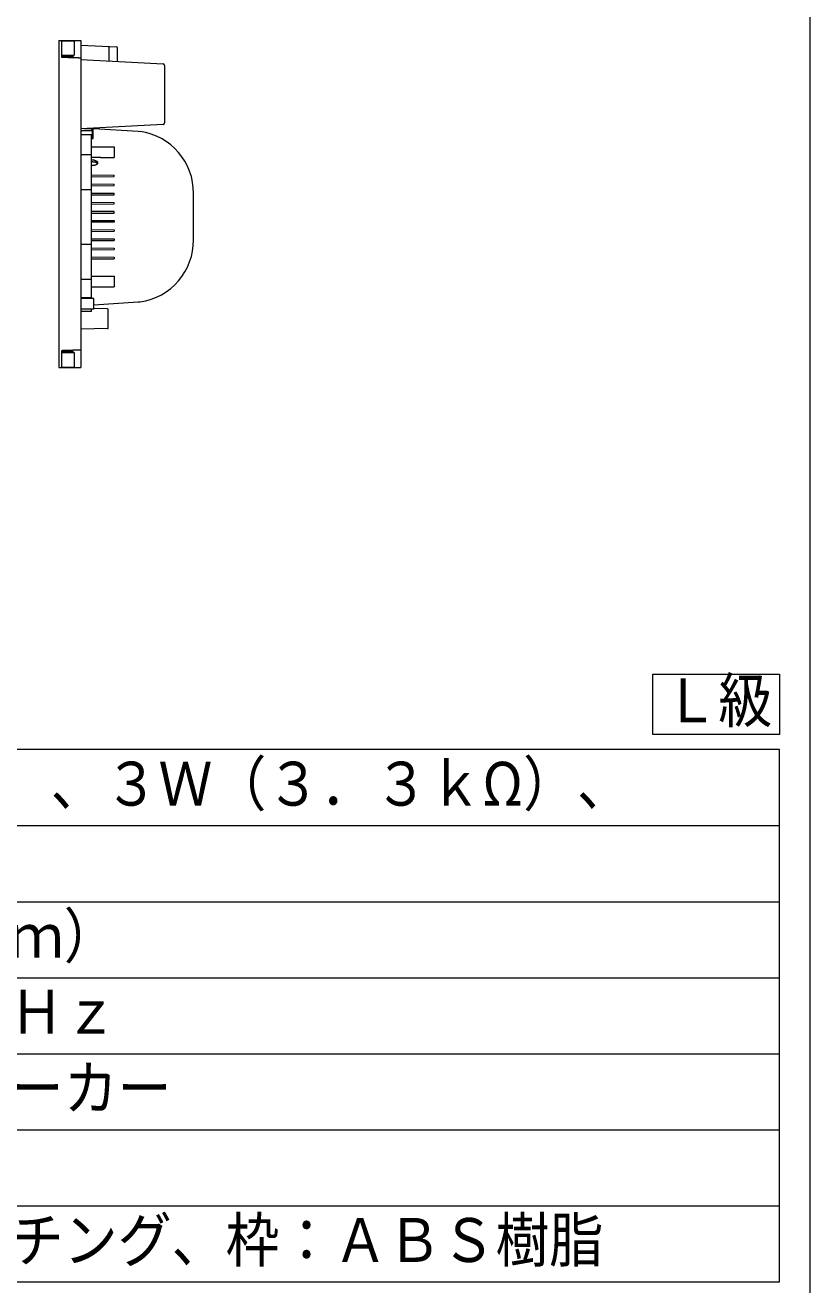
# Model space of a CAD drawing. Units: millimetres, scale not verified. Extents: x -811 to 811, y -280 to 280.
# Drawn here: x -204.2 to -152.6, y 126.3 to 209.2 of the extents above; entities that cross this region are included whole.
import ezdxf
from ezdxf.enums import TextEntityAlignment as Align

# ---------------------------------------------------------------- set-up
doc = ezdxf.new("R2010")
doc.units = ezdxf.units.MM
doc.header["$LTSCALE"] = 2
for name, color, linetype, lineweight in [('0-0_WAKU', 4, 'Continuous', 9), ('0-1_MOJI1', 7, 'Continuous', 9), ('0-5_WAKU-M', 7, 'Continuous', 9), ('0-9_GAIKEI', 4, 'Continuous', 9)]:
    doc.layers.add(name, color=color, linetype=linetype, lineweight=lineweight)
doc.styles.add('ＭＳ ゴシック', font='')
doc.styles.get('ＭＳ ゴシック').set_extended_font_data('MS Gothic')

msp = doc.modelspace()

# ---------------------------------------------------------------- linework, layer by layer
at = {"layer": '0-0_WAKU', "color": 3}
for p, q in [((-154.595, 161.536), (-279.595, 161.536)), ((-154.595, 126.536), (-154.595, 161.536)), ((-279.595, 126.536), (-154.595, 126.536))]:
    msp.add_line(p, q, dxfattribs=at)
at = {"layer": '0-0_WAKU'}
for p, q in [((-279.595, 156.536), (-154.595, 156.536)), ((-279.595, 151.536), (-154.595, 151.536)), ((-279.595, 146.536), (-154.595, 146.536)), ((-279.595, 141.536), (-154.595, 141.536)), ((-279.595, 136.536), (-154.595, 136.536)), ((-279.595, 131.536), (-154.595, 131.536))]:
    msp.add_line(p, q, dxfattribs=at)
at = {"layer": '0-1_MOJI1'}
msp.add_lwpolyline([(-162.916, 166.503), (-154.595, 166.503), (-154.595, 162.536), (-162.916, 162.536)], close=True, dxfattribs=at)
at = {"layer": '0-5_WAKU-M'}
msp.add_line((-152.595, 241.536), (-152.595, -238.464), dxfattribs=at)
at = {"layer": '0-9_GAIKEI', "color": 7}
for p, q in [((-201.952, 208.161), (-200.502, 208.161)), ((-201.952, 208.161), (-201.952, 186.661)), ((-201.752, 207.04), (-201.752, 208.161)), ((-201.752, 208.136), (-200.952, 208.136)), ((-200.952, 208.136), (-200.952, 207.186)), ((-200.502, 208.161), (-200.502, 187.773)), ((-201.752, 207.186), (-200.952, 207.186)), ((-201.752, 207.12), (-201.002, 207.106)), ((-201.002, 207.186), (-201.002, 207.106)), ((-200.502, 207.851), (-198.15, 207.728)), ((-198.652, 207.707), (-198.652, 206.849)), ((-198.149, 207.724), (-198.15, 207.728)), ((-198.102, 206.772), (-198.102, 207.678)), ((-200.502, 206.898), (-195.097, 206.615)), ((-195.002, 206.515), (-195.002, 202.734)), ((-195.097, 202.634), (-200.502, 202.351)), ((-200.502, 202.236), (-199.802, 202.236)), ((-200.311, 202.361), (-199.632, 202.361)), ((-199.802, 202.361), (-199.802, 202.236)), ((-199.752, 202.361), (-199.752, 201.711)), ((-199.702, 201.711), (-199.702, 202.361)), ((-199.652, 202.373), (-196.726, 202.189)), ((-199.652, 202.343), (-199.652, 202.361)), ((-199.632, 202.361), (-199.632, 202.397)), ((-196.726, 202.189), (-196.607, 202.177)), ((-200.502, 201.969), (-199.802, 201.969)), ((-199.802, 191.184), (-199.802, 201.969)), ((-199.802, 201.961), (-199.752, 201.961)), ((-199.752, 201.711), (-199.702, 201.711)), ((-200.502, 200.652), (-199.802, 200.652)), ((-200.502, 198.366), (-199.802, 198.366)), ((-193.102, 195.058), (-193.102, 198.212)), ((-200.502, 194.756), (-199.802, 194.756)), ((-200.502, 192.47), (-199.802, 192.47)), ((-200.502, 191.267), (-199.802, 191.267)), ((-199.652, 191.184), (-200.502, 191.184)), ((-199.652, 190.484), (-200.502, 190.484)), ((-199.802, 190.329), (-199.802, 190.484)), ((-199.652, 190.484), (-199.652, 191.183)), ((-199.652, 190.779), (-196.726, 190.964)), ((-198.751, 190.512), (-199.651, 190.528)), ((-198.702, 189.26), (-198.702, 190.462)), ((-198.751, 189.21), (-200.502, 189.18)), ((-201.752, 186.661), (-201.752, 187.783)), ((-201.752, 187.702), (-201.002, 187.716)), ((-201.752, 187.636), (-200.952, 187.636)), ((-201.002, 187.716), (-201.002, 187.636)), ((-200.952, 187.636), (-200.952, 186.686)), ((-200.502, 187.773), (-200.502, 186.661)), ((-201.952, 186.661), (-200.502, 186.661)), ((-201.752, 186.686), (-200.952, 186.686))]:
    msp.add_line(p, q, dxfattribs=at)
at = {"layer": '0-9_GAIKEI'}
for p, q in [((-199.802, 201.154), (-198.302, 201.154)), ((-199.198, 200.454), (-199.802, 200.456)), ((-199.2, 200.454), (-198.302, 200.454)), ((-198.302, 201.154), (-198.302, 200.454)), ((-199.802, 199.321), (-198.302, 199.311)), ((-199.802, 199.201), (-198.302, 199.211)), ((-198.302, 199.211), (-198.302, 199.311)), ((-199.802, 198.721), (-198.302, 198.711)), ((-199.802, 198.601), (-198.302, 198.611)), ((-199.802, 198.121), (-198.302, 198.111)), ((-199.802, 198.001), (-198.302, 198.011)), ((-198.302, 198.611), (-198.302, 198.711)), ((-198.302, 198.011), (-198.302, 198.111)), ((-199.802, 197.521), (-198.302, 197.511)), ((-199.802, 197.401), (-198.302, 197.411)), ((-198.302, 197.411), (-198.302, 197.511)), ((-198.302, 196.911), (-199.802, 196.921)), ((-199.802, 196.801), (-198.302, 196.811)), ((-199.802, 196.321), (-198.302, 196.311)), ((-198.302, 196.811), (-198.302, 196.911)), ((-198.302, 196.311), (-198.302, 196.211)), ((-198.302, 196.211), (-199.802, 196.201)), ((-199.802, 195.721), (-198.302, 195.711)), ((-199.802, 195.601), (-198.302, 195.611)), ((-198.302, 195.711), (-198.302, 195.611)), ((-199.802, 195.121), (-198.302, 195.111)), ((-199.802, 195.001), (-198.302, 195.011)), ((-198.302, 195.111), (-198.302, 195.011)), ((-199.802, 194.521), (-198.302, 194.511)), ((-199.802, 194.401), (-198.302, 194.411)), ((-199.802, 193.921), (-198.302, 193.911)), ((-199.802, 193.801), (-198.302, 193.811)), ((-198.302, 194.511), (-198.302, 194.411)), ((-198.302, 193.911), (-198.302, 193.811)), ((-199.802, 192.666), (-199.197, 192.668)), ((-199.2, 192.668), (-198.302, 192.668)), ((-198.302, 192.668), (-198.302, 191.968)), ((-199.802, 191.968), (-198.302, 191.968))]:
    msp.add_line(p, q, dxfattribs=at)
at = {"layer": '0-9_GAIKEI', "color": 7}
for points in [[(-201.199, 207.022), (-201.217, 207.022), (-201.234, 207.023), (-201.252, 207.024), (-201.27, 207.024), (-201.288, 207.025), (-201.306, 207.025), (-201.324, 207.026), (-201.342, 207.026), (-201.359, 207.027), (-201.377, 207.028), (-201.395, 207.028), (-201.413, 207.029), (-201.431, 207.029), (-201.449, 207.03), (-201.467, 207.03), (-201.484, 207.031), (-201.502, 207.032), (-201.52, 207.032), (-201.538, 207.033), (-201.556, 207.033), (-201.574, 207.034), (-201.592, 207.034), (-201.609, 207.035), (-201.627, 207.036), (-201.645, 207.036), (-201.663, 207.037), (-201.681, 207.037), (-201.699, 207.038), (-201.717, 207.038), (-201.734, 207.039), (-201.752, 207.04)], [(-200.502, 207), (-200.52, 207), (-200.538, 207.001), (-200.556, 207.001), (-200.574, 207.002), (-200.592, 207.002), (-200.609, 207.003), (-200.627, 207.004), (-200.645, 207.004), (-200.663, 207.005), (-200.681, 207.005), (-200.699, 207.006), (-200.717, 207.006), (-200.734, 207.007), (-200.752, 207.008), (-200.77, 207.008), (-200.788, 207.009), (-200.806, 207.009), (-200.824, 207.01), (-200.842, 207.01), (-200.859, 207.011), (-200.877, 207.012), (-200.895, 207.012), (-200.913, 207.013), (-200.931, 207.013), (-200.949, 207.014), (-200.967, 207.014), (-200.984, 207.015), (-201.002, 207.016), (-201.02, 207.016), (-201.038, 207.017), (-201.056, 207.017), (-201.074, 207.018), (-201.092, 207.018), (-201.109, 207.019), (-201.127, 207.02), (-201.145, 207.02), (-201.163, 207.021), (-201.181, 207.021), (-201.199, 207.022)], [(-200.192, 190.33), (-200.202, 190.33), (-200.212, 190.33), (-200.222, 190.33), (-200.232, 190.33), (-200.242, 190.33), (-200.252, 190.33), (-200.262, 190.33), (-200.272, 190.33), (-200.282, 190.33), (-200.292, 190.33), (-200.302, 190.33), (-200.312, 190.33), (-200.322, 190.33), (-200.332, 190.33), (-200.342, 190.33), (-200.352, 190.33), (-200.362, 190.33), (-200.372, 190.33), (-200.382, 190.33), (-200.392, 190.33), (-200.402, 190.33), (-200.412, 190.33), (-200.422, 190.331), (-200.432, 190.331), (-200.442, 190.331), (-200.452, 190.331), (-200.462, 190.331), (-200.472, 190.331), (-200.482, 190.331), (-200.492, 190.331), (-200.502, 190.331)], [(-199.802, 190.329), (-199.812, 190.329), (-199.822, 190.329), (-199.832, 190.329), (-199.842, 190.329), (-199.852, 190.33), (-199.862, 190.33), (-199.872, 190.33), (-199.882, 190.33), (-199.892, 190.33), (-199.902, 190.33), (-199.912, 190.33), (-199.922, 190.33), (-199.932, 190.33), (-199.942, 190.33), (-199.952, 190.33), (-199.962, 190.33), (-199.972, 190.33), (-199.982, 190.33), (-199.992, 190.33), (-200.002, 190.33), (-200.012, 190.33), (-200.022, 190.33), (-200.032, 190.33), (-200.042, 190.33), (-200.052, 190.33), (-200.062, 190.33), (-200.072, 190.33), (-200.082, 190.33), (-200.092, 190.33), (-200.102, 190.33), (-200.112, 190.33), (-200.122, 190.33), (-200.132, 190.33), (-200.142, 190.33), (-200.152, 190.33), (-200.162, 190.33), (-200.172, 190.33), (-200.182, 190.33), (-200.192, 190.33)], [(-201.752, 187.783), (-201.734, 187.783), (-201.717, 187.784), (-201.699, 187.784), (-201.681, 187.785), (-201.663, 187.785), (-201.645, 187.786), (-201.627, 187.787), (-201.609, 187.787), (-201.592, 187.788), (-201.574, 187.788), (-201.556, 187.789), (-201.538, 187.789), (-201.52, 187.79), (-201.502, 187.791), (-201.484, 187.791), (-201.467, 187.792), (-201.449, 187.792), (-201.431, 187.793), (-201.413, 187.794), (-201.395, 187.794), (-201.377, 187.795), (-201.359, 187.795), (-201.342, 187.796), (-201.324, 187.796), (-201.306, 187.797), (-201.288, 187.798), (-201.27, 187.798), (-201.252, 187.799), (-201.234, 187.799), (-201.217, 187.8), (-201.199, 187.8), (-201.181, 187.801), (-201.163, 187.802), (-201.145, 187.802), (-201.127, 187.803), (-201.109, 187.803), (-201.092, 187.804), (-201.074, 187.804), (-201.056, 187.805)], [(-201.056, 187.805), (-201.038, 187.806), (-201.02, 187.806), (-201.002, 187.807), (-200.984, 187.807), (-200.967, 187.808), (-200.949, 187.808), (-200.931, 187.809), (-200.913, 187.81), (-200.895, 187.81), (-200.877, 187.811), (-200.859, 187.811), (-200.842, 187.812), (-200.824, 187.812), (-200.806, 187.813), (-200.788, 187.814), (-200.77, 187.814), (-200.752, 187.815), (-200.734, 187.815), (-200.717, 187.816), (-200.699, 187.816), (-200.681, 187.817), (-200.663, 187.817), (-200.645, 187.818), (-200.627, 187.819), (-200.609, 187.819), (-200.592, 187.82), (-200.574, 187.82), (-200.556, 187.821), (-200.538, 187.821), (-200.52, 187.822), (-200.502, 187.823)]]:
    msp.add_lwpolyline(points, dxfattribs=at)
at = {"layer": '0-9_GAIKEI'}
for points in [[(-199.753, 200.295), (-199.757, 200.295), (-199.762, 200.296), (-199.766, 200.296), (-199.771, 200.297), (-199.775, 200.297), (-199.78, 200.298), (-199.784, 200.298), (-199.789, 200.299), (-199.793, 200.3), (-199.798, 200.3), (-199.802, 200.301), (-199.802, 200.301)], [(-199.753, 200.171), (-199.757, 200.172), (-199.762, 200.172), (-199.766, 200.173), (-199.771, 200.173), (-199.775, 200.174), (-199.78, 200.174), (-199.784, 200.175), (-199.789, 200.176), (-199.793, 200.176), (-199.798, 200.177), (-199.802, 200.177)], [(-199.802, 199.945), (-199.798, 199.945), (-199.793, 199.945), (-199.789, 199.946), (-199.784, 199.946), (-199.78, 199.946), (-199.775, 199.947), (-199.771, 199.947), (-199.766, 199.947), (-199.762, 199.948), (-199.757, 199.948), (-199.753, 199.948), (-199.748, 199.948), (-199.744, 199.949), (-199.739, 199.949), (-199.735, 199.949), (-199.731, 199.95), (-199.726, 199.95), (-199.722, 199.95), (-199.717, 199.951), (-199.713, 199.951), (-199.708, 199.951), (-199.704, 199.951), (-199.699, 199.952), (-199.695, 199.952), (-199.69, 199.952), (-199.686, 199.953), (-199.681, 199.953), (-199.677, 199.953), (-199.672, 199.954), (-199.668, 199.954), (-199.663, 199.954), (-199.659, 199.954), (-199.654, 199.955), (-199.65, 199.955), (-199.645, 199.955), (-199.641, 199.956), (-199.636, 199.956), (-199.632, 199.956), (-199.627, 199.956)], [(-199.578, 200.273), (-199.583, 200.273), (-199.587, 200.274), (-199.592, 200.274), (-199.596, 200.275), (-199.601, 200.275), (-199.605, 200.276), (-199.61, 200.277), (-199.614, 200.277), (-199.618, 200.278), (-199.623, 200.278), (-199.627, 200.279), (-199.632, 200.279), (-199.636, 200.28), (-199.641, 200.28), (-199.645, 200.281), (-199.65, 200.282), (-199.654, 200.282), (-199.659, 200.283), (-199.663, 200.283), (-199.668, 200.284), (-199.672, 200.284), (-199.677, 200.285), (-199.681, 200.286), (-199.686, 200.286), (-199.69, 200.287), (-199.695, 200.287), (-199.699, 200.288), (-199.704, 200.288), (-199.708, 200.289), (-199.713, 200.289), (-199.717, 200.29), (-199.722, 200.291), (-199.726, 200.291), (-199.731, 200.292), (-199.735, 200.292), (-199.739, 200.293), (-199.744, 200.293), (-199.748, 200.294), (-199.753, 200.295)], [(-199.578, 200.149), (-199.583, 200.15), (-199.587, 200.15), (-199.592, 200.151), (-199.596, 200.151), (-199.601, 200.152), (-199.605, 200.153), (-199.61, 200.153), (-199.614, 200.154), (-199.618, 200.154), (-199.623, 200.155), (-199.627, 200.155), (-199.632, 200.156), (-199.636, 200.157), (-199.641, 200.157), (-199.645, 200.158), (-199.65, 200.158), (-199.654, 200.159), (-199.659, 200.159), (-199.663, 200.16), (-199.668, 200.16), (-199.672, 200.161), (-199.677, 200.162), (-199.681, 200.162), (-199.686, 200.163), (-199.69, 200.163), (-199.695, 200.164), (-199.699, 200.164), (-199.704, 200.165), (-199.708, 200.166), (-199.713, 200.166), (-199.717, 200.167), (-199.722, 200.167), (-199.726, 200.168), (-199.731, 200.168), (-199.735, 200.169), (-199.739, 200.169), (-199.744, 200.17), (-199.748, 200.171), (-199.753, 200.171)], [(-199.627, 199.956), (-199.623, 199.957), (-199.618, 199.957), (-199.614, 199.957), (-199.61, 199.958), (-199.605, 199.958), (-199.601, 199.958), (-199.596, 199.959), (-199.592, 199.959), (-199.587, 199.959), (-199.583, 199.959), (-199.578, 199.96)], [(-199.578, 200.273), (-199.576, 200.272), (-199.573, 200.272), (-199.571, 200.271), (-199.569, 200.271), (-199.567, 200.271), (-199.564, 200.27), (-199.562, 200.27), (-199.56, 200.269), (-199.557, 200.269), (-199.555, 200.268), (-199.553, 200.268), (-199.55, 200.267), (-199.548, 200.267), (-199.546, 200.266), (-199.543, 200.266), (-199.541, 200.265), (-199.539, 200.265), (-199.537, 200.264), (-199.534, 200.263), (-199.532, 200.263), (-199.53, 200.262), (-199.528, 200.261), (-199.525, 200.261), (-199.523, 200.26), (-199.521, 200.259), (-199.519, 200.258), (-199.517, 200.257), (-199.514, 200.256), (-199.512, 200.255), (-199.51, 200.255), (-199.508, 200.254), (-199.506, 200.253), (-199.504, 200.252), (-199.501, 200.251), (-199.499, 200.249), (-199.497, 200.248), (-199.495, 200.247), (-199.493, 200.246), (-199.491, 200.245)], [(-199.551, 200.144), (-199.554, 200.144), (-199.556, 200.145), (-199.558, 200.145), (-199.561, 200.146), (-199.563, 200.146), (-199.566, 200.147), (-199.568, 200.147), (-199.571, 200.148), (-199.573, 200.148), (-199.576, 200.149), (-199.578, 200.149)], [(-199.506, 199.976), (-199.508, 199.975), (-199.51, 199.974), (-199.512, 199.973), (-199.514, 199.973), (-199.517, 199.972), (-199.519, 199.971), (-199.521, 199.97), (-199.523, 199.97), (-199.525, 199.969), (-199.528, 199.968), (-199.53, 199.968), (-199.532, 199.967), (-199.534, 199.966), (-199.537, 199.966), (-199.539, 199.965), (-199.541, 199.965), (-199.544, 199.964), (-199.546, 199.964), (-199.548, 199.964), (-199.55, 199.963), (-199.553, 199.963), (-199.555, 199.963), (-199.557, 199.962), (-199.56, 199.962), (-199.562, 199.962), (-199.564, 199.961), (-199.567, 199.961), (-199.569, 199.961), (-199.571, 199.96), (-199.573, 199.96), (-199.576, 199.96), (-199.578, 199.96)], [(-199.464, 200.104), (-199.466, 200.105), (-199.468, 200.106), (-199.47, 200.108), (-199.472, 200.109), (-199.474, 200.111), (-199.476, 200.112), (-199.478, 200.113), (-199.481, 200.115), (-199.483, 200.116), (-199.485, 200.117), (-199.487, 200.118), (-199.489, 200.12), (-199.491, 200.121), (-199.493, 200.122), (-199.496, 200.123), (-199.498, 200.125), (-199.5, 200.126), (-199.502, 200.127), (-199.504, 200.128), (-199.507, 200.129), (-199.509, 200.13), (-199.511, 200.131), (-199.513, 200.132), (-199.516, 200.133), (-199.518, 200.134), (-199.52, 200.135), (-199.522, 200.136), (-199.525, 200.137), (-199.527, 200.137), (-199.529, 200.138), (-199.532, 200.139), (-199.534, 200.14), (-199.537, 200.14), (-199.539, 200.141), (-199.541, 200.142), (-199.544, 200.142), (-199.546, 200.143), (-199.549, 200.143), (-199.551, 200.144)], [(-199.433, 200.029), (-199.434, 200.027), (-199.436, 200.025), (-199.437, 200.024), (-199.439, 200.022), (-199.441, 200.02), (-199.442, 200.019), (-199.444, 200.017), (-199.446, 200.015), (-199.447, 200.014), (-199.449, 200.012), (-199.451, 200.011), (-199.452, 200.009), (-199.454, 200.007), (-199.456, 200.006), (-199.458, 200.005), (-199.46, 200.003), (-199.462, 200.002), (-199.463, 200), (-199.465, 199.999), (-199.467, 199.998), (-199.469, 199.996), (-199.471, 199.995), (-199.473, 199.994), (-199.475, 199.992), (-199.477, 199.991), (-199.479, 199.99), (-199.481, 199.989), (-199.483, 199.988), (-199.485, 199.986), (-199.487, 199.985), (-199.489, 199.984), (-199.491, 199.983), (-199.493, 199.982), (-199.495, 199.981), (-199.497, 199.98), (-199.499, 199.979), (-199.501, 199.978), (-199.504, 199.977), (-199.506, 199.976)], [(-199.491, 200.245), (-199.489, 200.244), (-199.487, 200.243), (-199.485, 200.241), (-199.483, 200.24), (-199.481, 200.239), (-199.479, 200.238), (-199.477, 200.236), (-199.475, 200.235), (-199.473, 200.234), (-199.471, 200.232), (-199.469, 200.231), (-199.467, 200.23), (-199.465, 200.228), (-199.464, 200.227), (-199.462, 200.225), (-199.46, 200.224), (-199.458, 200.222), (-199.456, 200.221), (-199.454, 200.219), (-199.453, 200.218), (-199.451, 200.216), (-199.449, 200.215), (-199.447, 200.213), (-199.446, 200.211), (-199.444, 200.21), (-199.442, 200.208), (-199.441, 200.206), (-199.439, 200.205), (-199.438, 200.203), (-199.436, 200.201), (-199.435, 200.199), (-199.433, 200.197), (-199.432, 200.195), (-199.43, 200.194), (-199.429, 200.192), (-199.428, 200.19), (-199.426, 200.188), (-199.425, 200.186), (-199.424, 200.184)], [(-199.455, 200.095), (-199.456, 200.096), (-199.457, 200.096), (-199.457, 200.097), (-199.458, 200.098), (-199.459, 200.099), (-199.46, 200.1), (-199.461, 200.1), (-199.461, 200.101), (-199.462, 200.102), (-199.463, 200.103), (-199.464, 200.104)], [(-199.425, 200.063), (-199.426, 200.064), (-199.427, 200.064), (-199.427, 200.065), (-199.428, 200.066), (-199.429, 200.067), (-199.43, 200.068), (-199.431, 200.069), (-199.431, 200.069), (-199.432, 200.07), (-199.433, 200.071), (-199.434, 200.072), (-199.434, 200.073), (-199.435, 200.073), (-199.436, 200.074), (-199.437, 200.075), (-199.437, 200.076), (-199.438, 200.077), (-199.439, 200.078), (-199.44, 200.078), (-199.441, 200.079), (-199.441, 200.08), (-199.442, 200.081), (-199.443, 200.082), (-199.444, 200.082), (-199.444, 200.083), (-199.445, 200.084), (-199.446, 200.085), (-199.447, 200.086), (-199.447, 200.087), (-199.448, 200.087), (-199.449, 200.088), (-199.45, 200.089), (-199.451, 200.09), (-199.451, 200.091), (-199.452, 200.091), (-199.453, 200.092), (-199.454, 200.093), (-199.454, 200.094), (-199.455, 200.095)], [(-199.402, 200.113), (-199.402, 200.11), (-199.403, 200.108), (-199.403, 200.106), (-199.403, 200.103), (-199.403, 200.101), (-199.403, 200.099), (-199.403, 200.096), (-199.404, 200.094), (-199.404, 200.092), (-199.404, 200.089), (-199.405, 200.087), (-199.405, 200.085), (-199.406, 200.083), (-199.406, 200.08), (-199.407, 200.078), (-199.408, 200.076), (-199.408, 200.074), (-199.409, 200.071), (-199.41, 200.069), (-199.411, 200.067), (-199.412, 200.065), (-199.413, 200.063), (-199.414, 200.061), (-199.415, 200.058), (-199.416, 200.056), (-199.417, 200.054), (-199.418, 200.052), (-199.419, 200.05), (-199.42, 200.048), (-199.421, 200.046), (-199.422, 200.044), (-199.423, 200.042), (-199.425, 200.04), (-199.426, 200.038), (-199.427, 200.036), (-199.429, 200.034), (-199.43, 200.033), (-199.431, 200.031), (-199.433, 200.029)], [(-199.424, 200.06), (-199.424, 200.061), (-199.424, 200.061), (-199.424, 200.061), (-199.424, 200.061), (-199.424, 200.062), (-199.424, 200.062), (-199.425, 200.062), (-199.425, 200.062), (-199.425, 200.062), (-199.425, 200.063), (-199.425, 200.063)], [(-199.424, 200.184), (-199.422, 200.182), (-199.421, 200.18), (-199.42, 200.178), (-199.419, 200.176), (-199.418, 200.174), (-199.417, 200.172), (-199.416, 200.169), (-199.415, 200.167), (-199.414, 200.165), (-199.413, 200.163), (-199.412, 200.161), (-199.411, 200.159), (-199.41, 200.156), (-199.409, 200.154), (-199.409, 200.152), (-199.408, 200.15), (-199.407, 200.147), (-199.406, 200.145), (-199.406, 200.143), (-199.405, 200.141), (-199.405, 200.138), (-199.404, 200.136), (-199.404, 200.134), (-199.404, 200.131), (-199.404, 200.129), (-199.403, 200.127), (-199.403, 200.124), (-199.403, 200.122), (-199.403, 200.12), (-199.403, 200.117), (-199.402, 200.115), (-199.402, 200.113)], [(-199.419, 200.052), (-199.419, 200.052), (-199.419, 200.052), (-199.419, 200.053), (-199.419, 200.053), (-199.419, 200.053), (-199.419, 200.053), (-199.42, 200.053), (-199.42, 200.054), (-199.42, 200.054), (-199.42, 200.054), (-199.42, 200.054), (-199.42, 200.055), (-199.42, 200.055), (-199.42, 200.055), (-199.421, 200.055), (-199.421, 200.055), (-199.421, 200.056), (-199.421, 200.056), (-199.421, 200.056), (-199.421, 200.056), (-199.421, 200.057), (-199.422, 200.057), (-199.422, 200.057), (-199.422, 200.057), (-199.422, 200.057), (-199.422, 200.058), (-199.422, 200.058), (-199.422, 200.058), (-199.422, 200.058), (-199.423, 200.058), (-199.423, 200.059), (-199.423, 200.059), (-199.423, 200.059), (-199.423, 200.059), (-199.423, 200.06), (-199.423, 200.06), (-199.423, 200.06), (-199.424, 200.06), (-199.424, 200.06)]]:
    msp.add_lwpolyline(points, dxfattribs=at)
at = {"layer": '0-9_GAIKEI', "color": 7}
for centre, radius, start, end in [((-198.702, 207.707), 0.05, 0, 87), ((-198.152, 207.678), 0.05, 0, 87), ((-198.602, 206.849), 0.05, 180, 267), ((-195.102, 206.515), 0.1, 0, 87.00002), ((-197.164, 198.154), 4.062, 359.17244, 82.12888), ((-195.102, 202.734), 0.1, 273.00154, 0.00008), ((-197.164, 194.999), 4.062, 277.87112, 0.82756), ((-198.752, 190.462), 0.05, 0, 88.99999), ((-196.826, 192.561), 1.6, 273.60476, 277.87112), ((-198.752, 189.26), 0.05, 271.00001, 0)]:
    msp.add_arc(centre, radius, start, end, dxfattribs=at)

# ---------------------------------------------------------------- texts
at = {"layer": '0-1_MOJI1', "style": 'ＭＳ ゴシック', "width": 0.9}
for s, p in [('Ｌ級', (-162.155, 162.465)), ('６Ｗ（１．６７ｋΩ）、３Ｗ（３．３ｋΩ）、', (-237.095, 156.981)), ('９４ｄＢ（１Ｗ／１ｍ）', (-237.095, 146.981)), ('１２０Ｈｚ～１５ｋＨｚ', (-237.095, 141.981)), ('１２ｃｍコーンスピーカー', (-237.095, 136.981)), ('ネット：アルミパンチング、枠：ＡＢＳ樹脂', (-237.095, 126.981))]:
    msp.add_text(s, height=2.889, dxfattribs=at).set_placement(p, align=Align.BOTTOM_LEFT)

doc.saveas('drawing.dxf')
